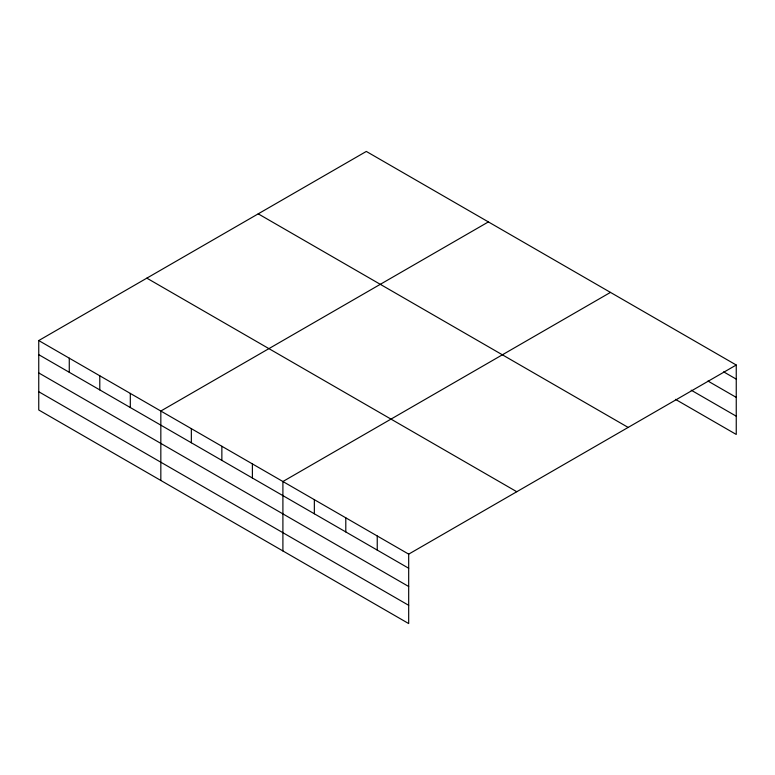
<?xml version="1.0" encoding="UTF-8"?>
<svg xmlns="http://www.w3.org/2000/svg" width="775" height="775" viewBox="0 0 775 775"><rect width="100%" height="100%" fill="white"/><g stroke="black" fill="none" stroke-linecap="round" stroke-linejoin="round"><path stroke-width="1.16" d="M408.687 586.501L408.687 554.135L38.75 340.554L38.75 409.985L408.687 623.565L408.687 586.501L38.75 372.92M675.461 399.348L736.25 434.446L736.25 365.015L366.313 151.435L38.75 340.554M488.395 221.912L160.832 411.031L160.832 480.471M610.467 292.398L282.904 481.517L282.904 550.947M408.687 554.135L736.25 365.015M723.676 371.864L736.25 379.13M707.953 381.048L736.25 397.381M691.184 390.174L736.25 416.194M258.22 213.842L628.157 427.422M146.843 278.147L516.78 491.728M38.75 354.669L408.687 568.249M38.75 391.733L408.687 605.314M377.241 535.98L377.241 550.095M345.795 517.826L345.795 531.941M314.35 499.672L314.35 513.786M252.388 463.896L252.388 478.01M221.863 446.274L221.863 460.389M191.347 428.653L191.347 442.767M130.307 393.409L130.307 407.534M99.791 375.798L99.791 389.912M69.266 358.176L69.266 372.291"/></g></svg>
